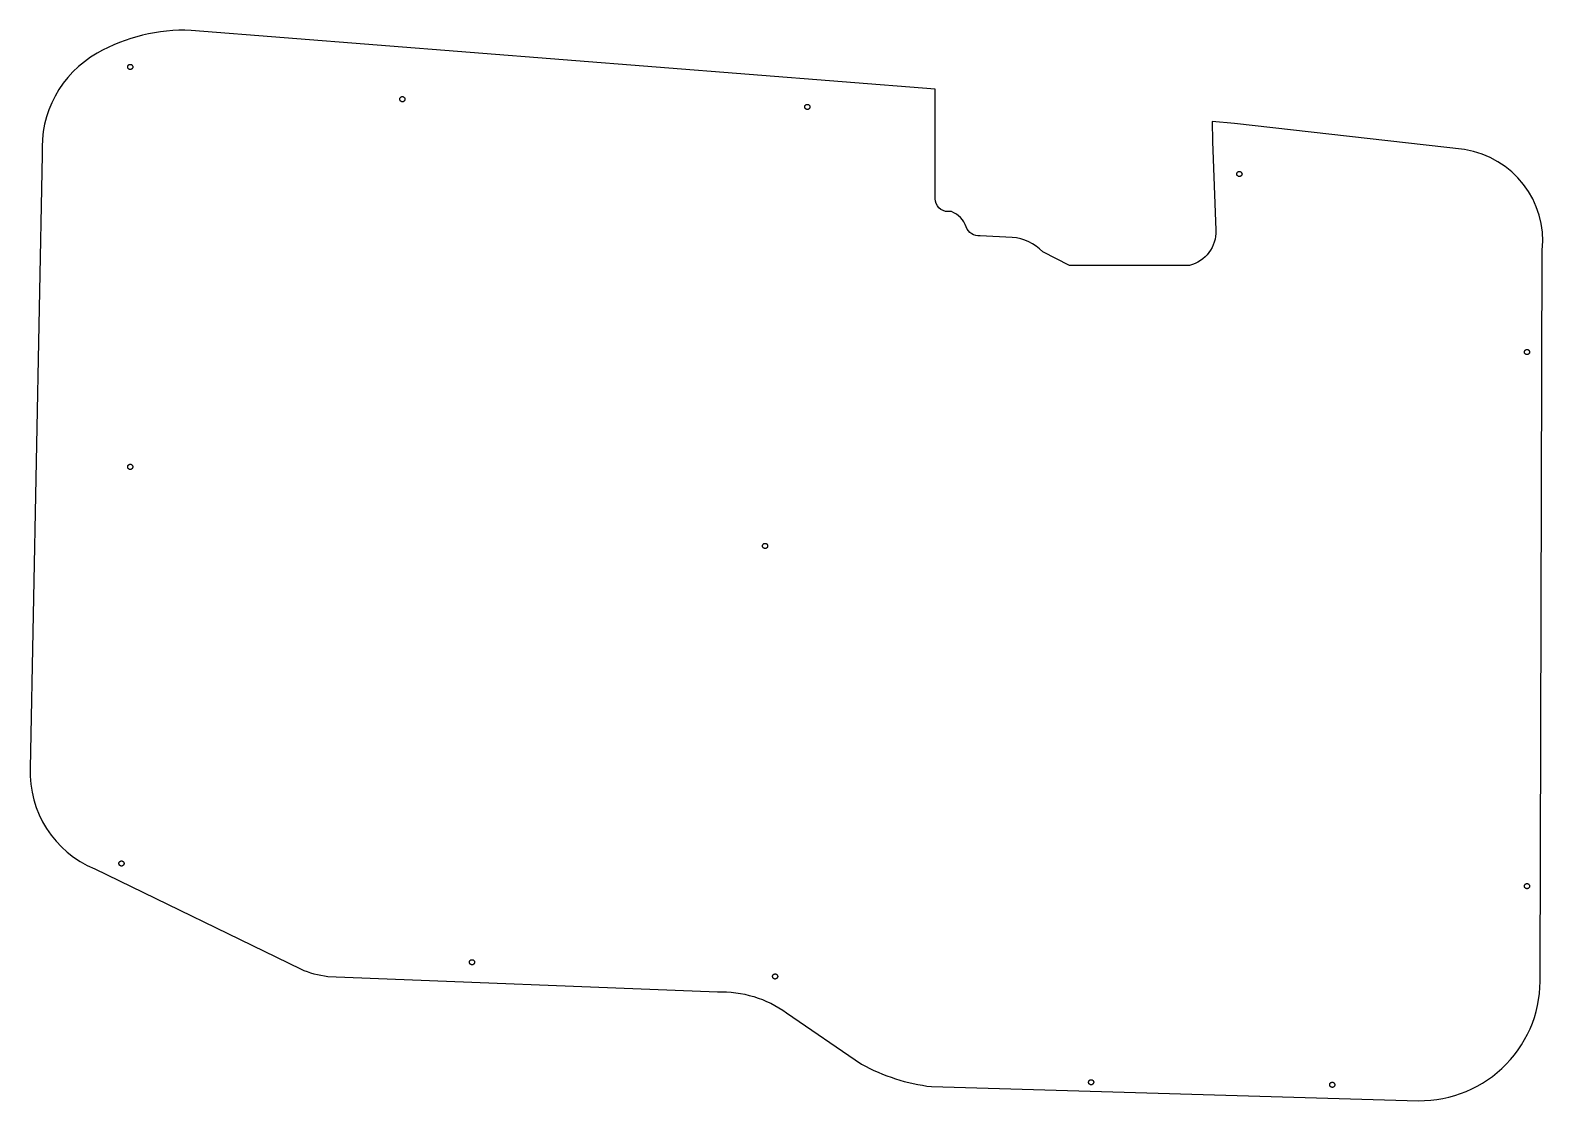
# Model space of a CAD drawing. Extents: x 74 to 4862, y 97 to 2928.
# Drawn here: x 3687 to 4860, y 1681 to 2511 of the extents above; entities that cross this region are included whole.
import ezdxf

# ---------------------------------------------------------------- set-up
doc = ezdxf.new("R2010")
doc.units = 0
doc.layers.add('Default Layer', color=1, linetype='CONTINUOUS')

msp = doc.modelspace()

# ---------------------------------------------------------------- linework, layer by layer
at = {"layer": 'Default Layer'}
msp.add_lwpolyline([(4388.7, 2464.9), (3811.8, 2510.6, 0.138198), (3739, 2492.9, 0.288514), (3696.4, 2414.2), (3687.1, 1938.7, 0.315294), (3737, 1860.7), (3896.6, 1783, 0.076398), (3917.9, 1777.3), (4219.8, 1765.2, -0.16734), (4273.5, 1749), (4331.6, 1709.3, 0.097184), (4385.9, 1691.8), (4763.4, 1680.9, 0.43046), (4857.7, 1778.2), (4859.4, 2340.1, 0.398593), (4799.2, 2418.1), (4620.7, 2438.5), (4603.4, 2439.9), (4603.6, 2424.4), (4606.3, 2355.6, -0.355125), (4585.9, 2328.4), (4492.8, 2328.4), (4472.1, 2339, 0.191898), (4448.4, 2350), (4423.6, 2351.4, -0.345537), (4412.8, 2358.2, 0.224178), (4401.3, 2370.1), (4398.7, 2370.1, -0.414214), (4388.7, 2380.1), (4388.7, 2464.9)], format="xyb", close=True, dxfattribs=at)
for points in [[(3764.6, 2484.2), (3764.8, 2484.2), (3765, 2484.2), (3765.2, 2484.1), (3765.4, 2484.1), (3765.5, 2484), (3765.7, 2483.9), (3765.8, 2483.8), (3766, 2483.6), (3766.1, 2483.5), (3766.2, 2483.3), (3766.3, 2483.2), (3766.4, 2483), (3766.5, 2482.8), (3766.5, 2482.6), (3766.6, 2482.4), (3766.6, 2482.2), (3766.6, 2482), (3766.5, 2481.8), (3766.5, 2481.6), (3766.4, 2481.4), (3766.3, 2481.3), (3766.2, 2481.1), (3766.1, 2481), (3766, 2480.8), (3765.8, 2480.7), (3765.7, 2480.6), (3765.5, 2480.5), (3765.4, 2480.4), (3765.2, 2480.3), (3765, 2480.3), (3764.8, 2480.2), (3764.6, 2480.2), (3764.4, 2480.2), (3764.2, 2480.3), (3764, 2480.3), (3763.8, 2480.4), (3763.6, 2480.5), (3763.5, 2480.6), (3763.3, 2480.7), (3763.2, 2480.8), (3763, 2481), (3762.9, 2481.1), (3762.8, 2481.3), (3762.7, 2481.4), (3762.7, 2481.6), (3762.6, 2481.8), (3762.6, 2482), (3762.6, 2482.2), (3762.6, 2482.4), (3762.6, 2482.6), (3762.7, 2482.8), (3762.7, 2483), (3762.8, 2483.2), (3762.9, 2483.3), (3763, 2483.5), (3763.2, 2483.6), (3763.3, 2483.8), (3763.5, 2483.9), (3763.6, 2484), (3763.8, 2484.1), (3764, 2484.1), (3764.2, 2484.2), (3764.4, 2484.2), (3764.6, 2484.2)], [(3975.6, 2459.2), (3975.8, 2459.2), (3976, 2459.2), (3976.2, 2459.1), (3976.4, 2459.1), (3976.5, 2459), (3976.7, 2458.9), (3976.8, 2458.8), (3977, 2458.6), (3977.1, 2458.5), (3977.2, 2458.3), (3977.3, 2458.2), (3977.4, 2458), (3977.5, 2457.8), (3977.5, 2457.6), (3977.6, 2457.4), (3977.6, 2457.2), (3977.6, 2457), (3977.5, 2456.8), (3977.5, 2456.6), (3977.4, 2456.4), (3977.3, 2456.3), (3977.2, 2456.1), (3977.1, 2456), (3977, 2455.8), (3976.8, 2455.7), (3976.7, 2455.6), (3976.5, 2455.5), (3976.4, 2455.4), (3976.2, 2455.3), (3976, 2455.3), (3975.8, 2455.2), (3975.6, 2455.2), (3975.4, 2455.2), (3975.2, 2455.3), (3975, 2455.3), (3974.8, 2455.4), (3974.6, 2455.5), (3974.5, 2455.6), (3974.3, 2455.7), (3974.2, 2455.8), (3974, 2456), (3973.9, 2456.1), (3973.8, 2456.3), (3973.7, 2456.4), (3973.7, 2456.6), (3973.6, 2456.8), (3973.6, 2457), (3973.6, 2457.2), (3973.6, 2457.4), (3973.6, 2457.6), (3973.7, 2457.8), (3973.7, 2458), (3973.8, 2458.2), (3973.9, 2458.3), (3974, 2458.5), (3974.2, 2458.6), (3974.3, 2458.8), (3974.5, 2458.9), (3974.6, 2459), (3974.8, 2459.1), (3975, 2459.1), (3975.2, 2459.2), (3975.4, 2459.2), (3975.6, 2459.2)], [(4289.6, 2453.2), (4289.8, 2453.2), (4290, 2453.2), (4290.2, 2453.1), (4290.4, 2453.1), (4290.5, 2453), (4290.7, 2452.9), (4290.8, 2452.8), (4291, 2452.6), (4291.1, 2452.5), (4291.2, 2452.3), (4291.3, 2452.2), (4291.4, 2452), (4291.5, 2451.8), (4291.5, 2451.6), (4291.6, 2451.4), (4291.6, 2451.2), (4291.6, 2451), (4291.5, 2450.8), (4291.5, 2450.6), (4291.4, 2450.4), (4291.3, 2450.3), (4291.2, 2450.1), (4291.1, 2450), (4291, 2449.8), (4290.8, 2449.7), (4290.7, 2449.6), (4290.5, 2449.5), (4290.4, 2449.4), (4290.2, 2449.3), (4290, 2449.3), (4289.8, 2449.2), (4289.6, 2449.2), (4289.4, 2449.2), (4289.2, 2449.3), (4289, 2449.3), (4288.8, 2449.4), (4288.6, 2449.5), (4288.5, 2449.6), (4288.3, 2449.7), (4288.2, 2449.8), (4288, 2450), (4287.9, 2450.1), (4287.8, 2450.3), (4287.7, 2450.4), (4287.7, 2450.6), (4287.6, 2450.8), (4287.6, 2451), (4287.6, 2451.2), (4287.6, 2451.4), (4287.6, 2451.6), (4287.7, 2451.8), (4287.7, 2452), (4287.8, 2452.2), (4287.9, 2452.3), (4288, 2452.5), (4288.2, 2452.6), (4288.3, 2452.8), (4288.5, 2452.9), (4288.6, 2453), (4288.8, 2453.1), (4289, 2453.1), (4289.2, 2453.2), (4289.4, 2453.2), (4289.6, 2453.2)], [(4624.6, 2401.2), (4624.8, 2401.2), (4625, 2401.2), (4625.2, 2401.1), (4625.4, 2401.1), (4625.5, 2401), (4625.7, 2400.9), (4625.8, 2400.8), (4626, 2400.6), (4626.1, 2400.5), (4626.2, 2400.3), (4626.3, 2400.2), (4626.4, 2400), (4626.5, 2399.8), (4626.5, 2399.6), (4626.6, 2399.4), (4626.6, 2399.2), (4626.6, 2399), (4626.5, 2398.8), (4626.5, 2398.6), (4626.4, 2398.4), (4626.3, 2398.3), (4626.2, 2398.1), (4626.1, 2398), (4626, 2397.8), (4625.8, 2397.7), (4625.7, 2397.6), (4625.5, 2397.5), (4625.4, 2397.4), (4625.2, 2397.3), (4625, 2397.3), (4624.8, 2397.2), (4624.6, 2397.2), (4624.4, 2397.2), (4624.2, 2397.3), (4624, 2397.3), (4623.8, 2397.4), (4623.6, 2397.5), (4623.5, 2397.6), (4623.3, 2397.7), (4623.2, 2397.8), (4623, 2398), (4622.9, 2398.1), (4622.8, 2398.3), (4622.7, 2398.4), (4622.7, 2398.6), (4622.6, 2398.8), (4622.6, 2399), (4622.6, 2399.2), (4622.6, 2399.4), (4622.6, 2399.6), (4622.7, 2399.8), (4622.7, 2400), (4622.8, 2400.2), (4622.9, 2400.3), (4623, 2400.5), (4623.2, 2400.6), (4623.3, 2400.8), (4623.5, 2400.9), (4623.6, 2401), (4623.8, 2401.1), (4624, 2401.1), (4624.2, 2401.2), (4624.4, 2401.2), (4624.6, 2401.2)], [(4847.6, 2263.2), (4847.8, 2263.2), (4848, 2263.2), (4848.2, 2263.1), (4848.4, 2263.1), (4848.5, 2263), (4848.7, 2262.9), (4848.8, 2262.8), (4849, 2262.6), (4849.1, 2262.5), (4849.2, 2262.3), (4849.3, 2262.2), (4849.4, 2262), (4849.5, 2261.8), (4849.5, 2261.6), (4849.6, 2261.4), (4849.6, 2261.2), (4849.6, 2261), (4849.5, 2260.8), (4849.5, 2260.6), (4849.4, 2260.4), (4849.3, 2260.3), (4849.2, 2260.1), (4849.1, 2260), (4849, 2259.8), (4848.8, 2259.7), (4848.7, 2259.6), (4848.5, 2259.5), (4848.4, 2259.4), (4848.2, 2259.3), (4848, 2259.3), (4847.8, 2259.2), (4847.6, 2259.2), (4847.4, 2259.2), (4847.2, 2259.3), (4847, 2259.3), (4846.8, 2259.4), (4846.6, 2259.5), (4846.5, 2259.6), (4846.3, 2259.7), (4846.2, 2259.8), (4846, 2260), (4845.9, 2260.1), (4845.8, 2260.3), (4845.7, 2260.4), (4845.7, 2260.6), (4845.6, 2260.8), (4845.6, 2261), (4845.6, 2261.2), (4845.6, 2261.4), (4845.6, 2261.6), (4845.7, 2261.8), (4845.7, 2262), (4845.8, 2262.2), (4845.9, 2262.3), (4846, 2262.5), (4846.2, 2262.6), (4846.3, 2262.8), (4846.5, 2262.9), (4846.6, 2263), (4846.8, 2263.1), (4847, 2263.1), (4847.2, 2263.2), (4847.4, 2263.2), (4847.6, 2263.2)], [(3764.6, 2174.2), (3764.8, 2174.2), (3765, 2174.2), (3765.2, 2174.1), (3765.4, 2174.1), (3765.5, 2174), (3765.7, 2173.9), (3765.8, 2173.8), (3766, 2173.6), (3766.1, 2173.5), (3766.2, 2173.3), (3766.3, 2173.2), (3766.4, 2173), (3766.5, 2172.8), (3766.5, 2172.6), (3766.6, 2172.4), (3766.6, 2172.2), (3766.6, 2172), (3766.5, 2171.8), (3766.5, 2171.6), (3766.4, 2171.4), (3766.3, 2171.3), (3766.2, 2171.1), (3766.1, 2171), (3766, 2170.8), (3765.8, 2170.7), (3765.7, 2170.6), (3765.5, 2170.5), (3765.4, 2170.4), (3765.2, 2170.3), (3765, 2170.3), (3764.8, 2170.2), (3764.6, 2170.2), (3764.4, 2170.2), (3764.2, 2170.3), (3764, 2170.3), (3763.8, 2170.4), (3763.6, 2170.5), (3763.5, 2170.6), (3763.3, 2170.7), (3763.2, 2170.8), (3763, 2171), (3762.9, 2171.1), (3762.8, 2171.3), (3762.7, 2171.4), (3762.7, 2171.6), (3762.6, 2171.8), (3762.6, 2172), (3762.6, 2172.2), (3762.6, 2172.4), (3762.6, 2172.6), (3762.7, 2172.8), (3762.7, 2173), (3762.8, 2173.2), (3762.9, 2173.3), (3763, 2173.5), (3763.2, 2173.6), (3763.3, 2173.8), (3763.5, 2173.9), (3763.6, 2174), (3763.8, 2174.1), (3764, 2174.1), (3764.2, 2174.2), (3764.4, 2174.2), (3764.6, 2174.2)], [(4256.8, 2112.9), (4257, 2112.9), (4257.2, 2112.9), (4257.4, 2112.8), (4257.6, 2112.8), (4257.8, 2112.7), (4258, 2112.6), (4258.1, 2112.5), (4258.3, 2112.4), (4258.4, 2112.2), (4258.5, 2112.1), (4258.6, 2111.9), (4258.7, 2111.7), (4258.8, 2111.5), (4258.8, 2111.3), (4258.8, 2111.1), (4258.8, 2110.9), (4258.8, 2110.7), (4258.8, 2110.5), (4258.8, 2110.3), (4258.7, 2110.2), (4258.6, 2110), (4258.5, 2109.8), (4258.4, 2109.7), (4258.3, 2109.5), (4258.1, 2109.4), (4258, 2109.3), (4257.8, 2109.2), (4257.6, 2109.1), (4257.4, 2109), (4257.2, 2109), (4257, 2108.9), (4256.8, 2108.9), (4256.6, 2108.9), (4256.4, 2109), (4256.2, 2109), (4256.1, 2109.1), (4255.9, 2109.2), (4255.7, 2109.3), (4255.6, 2109.4), (4255.4, 2109.5), (4255.3, 2109.7), (4255.2, 2109.8), (4255.1, 2110), (4255, 2110.2), (4254.9, 2110.3), (4254.9, 2110.5), (4254.9, 2110.7), (4254.8, 2110.9), (4254.9, 2111.1), (4254.9, 2111.3), (4254.9, 2111.5), (4255, 2111.7), (4255.1, 2111.9), (4255.2, 2112.1), (4255.3, 2112.2), (4255.4, 2112.4), (4255.6, 2112.5), (4255.7, 2112.6), (4255.9, 2112.7), (4256.1, 2112.8), (4256.2, 2112.8), (4256.4, 2112.9), (4256.6, 2112.9), (4256.8, 2112.9)], [(3757.8, 1866.8), (3758, 1866.8), (3758.2, 1866.7), (3758.4, 1866.7), (3758.6, 1866.6), (3758.7, 1866.5), (3758.9, 1866.4), (3759, 1866.3), (3759.2, 1866.2), (3759.3, 1866), (3759.4, 1865.9), (3759.5, 1865.7), (3759.6, 1865.5), (3759.7, 1865.4), (3759.7, 1865.2), (3759.8, 1865), (3759.8, 1864.8), (3759.8, 1864.6), (3759.7, 1864.4), (3759.7, 1864.2), (3759.6, 1864), (3759.5, 1863.8), (3759.4, 1863.6), (3759.3, 1863.5), (3759.2, 1863.4), (3759, 1863.2), (3758.9, 1863.1), (3758.7, 1863), (3758.6, 1862.9), (3758.4, 1862.9), (3758.2, 1862.8), (3758, 1862.8), (3757.8, 1862.8), (3757.6, 1862.8), (3757.4, 1862.8), (3757.2, 1862.9), (3757, 1862.9), (3756.8, 1863), (3756.7, 1863.1), (3756.5, 1863.2), (3756.4, 1863.4), (3756.2, 1863.5), (3756.1, 1863.6), (3756, 1863.8), (3755.9, 1864), (3755.9, 1864.2), (3755.8, 1864.4), (3755.8, 1864.6), (3755.8, 1864.8), (3755.8, 1865), (3755.8, 1865.2), (3755.9, 1865.4), (3755.9, 1865.5), (3756, 1865.7), (3756.1, 1865.9), (3756.2, 1866), (3756.4, 1866.2), (3756.5, 1866.3), (3756.7, 1866.4), (3756.8, 1866.5), (3757, 1866.6), (3757.2, 1866.7), (3757.4, 1866.7), (3757.6, 1866.8), (3757.8, 1866.8)], [(4847.6, 1849.2), (4847.8, 1849.2), (4848, 1849.2), (4848.2, 1849.1), (4848.4, 1849.1), (4848.5, 1849), (4848.7, 1848.9), (4848.8, 1848.8), (4849, 1848.6), (4849.1, 1848.5), (4849.2, 1848.3), (4849.3, 1848.2), (4849.4, 1848), (4849.5, 1847.8), (4849.5, 1847.6), (4849.6, 1847.4), (4849.6, 1847.2), (4849.6, 1847), (4849.5, 1846.8), (4849.5, 1846.6), (4849.4, 1846.4), (4849.3, 1846.3), (4849.2, 1846.1), (4849.1, 1846), (4849, 1845.8), (4848.8, 1845.7), (4848.7, 1845.6), (4848.5, 1845.5), (4848.4, 1845.4), (4848.2, 1845.3), (4848, 1845.3), (4847.8, 1845.2), (4847.6, 1845.2), (4847.4, 1845.2), (4847.2, 1845.3), (4847, 1845.3), (4846.8, 1845.4), (4846.6, 1845.5), (4846.5, 1845.6), (4846.3, 1845.7), (4846.2, 1845.8), (4846, 1846), (4845.9, 1846.1), (4845.8, 1846.3), (4845.7, 1846.4), (4845.7, 1846.6), (4845.6, 1846.8), (4845.6, 1847), (4845.6, 1847.2), (4845.6, 1847.4), (4845.6, 1847.6), (4845.7, 1847.8), (4845.7, 1848), (4845.8, 1848.2), (4845.9, 1848.3), (4846, 1848.5), (4846.2, 1848.6), (4846.3, 1848.8), (4846.5, 1848.9), (4846.6, 1849), (4846.8, 1849.1), (4847, 1849.1), (4847.2, 1849.2), (4847.4, 1849.2), (4847.6, 1849.2)], [(4029.6, 1790.2), (4029.8, 1790.2), (4030, 1790.2), (4030.2, 1790.1), (4030.4, 1790.1), (4030.5, 1790), (4030.7, 1789.9), (4030.8, 1789.8), (4031, 1789.6), (4031.1, 1789.5), (4031.2, 1789.3), (4031.3, 1789.2), (4031.4, 1789), (4031.5, 1788.8), (4031.5, 1788.6), (4031.6, 1788.4), (4031.6, 1788.2), (4031.6, 1788), (4031.5, 1787.8), (4031.5, 1787.6), (4031.4, 1787.4), (4031.3, 1787.3), (4031.2, 1787.1), (4031.1, 1787), (4031, 1786.8), (4030.8, 1786.7), (4030.7, 1786.6), (4030.5, 1786.5), (4030.4, 1786.4), (4030.2, 1786.3), (4030, 1786.3), (4029.8, 1786.2), (4029.6, 1786.2), (4029.4, 1786.2), (4029.2, 1786.3), (4029, 1786.3), (4028.8, 1786.4), (4028.6, 1786.5), (4028.5, 1786.6), (4028.3, 1786.7), (4028.2, 1786.8), (4028, 1787), (4027.9, 1787.1), (4027.8, 1787.3), (4027.7, 1787.4), (4027.7, 1787.6), (4027.6, 1787.8), (4027.6, 1788), (4027.6, 1788.2), (4027.6, 1788.4), (4027.6, 1788.6), (4027.7, 1788.8), (4027.7, 1789), (4027.8, 1789.2), (4027.9, 1789.3), (4028, 1789.5), (4028.2, 1789.6), (4028.3, 1789.8), (4028.5, 1789.9), (4028.6, 1790), (4028.8, 1790.1), (4029, 1790.1), (4029.2, 1790.2), (4029.4, 1790.2), (4029.6, 1790.2)], [(4264.6, 1779.2), (4264.8, 1779.2), (4265, 1779.2), (4265.2, 1779.1), (4265.4, 1779.1), (4265.5, 1779), (4265.7, 1778.9), (4265.8, 1778.8), (4266, 1778.6), (4266.1, 1778.5), (4266.2, 1778.3), (4266.3, 1778.2), (4266.4, 1778), (4266.5, 1777.8), (4266.5, 1777.6), (4266.6, 1777.4), (4266.6, 1777.2), (4266.6, 1777), (4266.5, 1776.8), (4266.5, 1776.6), (4266.4, 1776.4), (4266.3, 1776.3), (4266.2, 1776.1), (4266.1, 1776), (4266, 1775.8), (4265.8, 1775.7), (4265.7, 1775.6), (4265.5, 1775.5), (4265.4, 1775.4), (4265.2, 1775.3), (4265, 1775.3), (4264.8, 1775.2), (4264.6, 1775.2), (4264.4, 1775.2), (4264.2, 1775.3), (4264, 1775.3), (4263.8, 1775.4), (4263.6, 1775.5), (4263.5, 1775.6), (4263.3, 1775.7), (4263.2, 1775.8), (4263, 1776), (4262.9, 1776.1), (4262.8, 1776.3), (4262.7, 1776.4), (4262.7, 1776.6), (4262.6, 1776.8), (4262.6, 1777), (4262.6, 1777.2), (4262.6, 1777.4), (4262.6, 1777.6), (4262.7, 1777.8), (4262.7, 1778), (4262.8, 1778.2), (4262.9, 1778.3), (4263, 1778.5), (4263.2, 1778.6), (4263.3, 1778.8), (4263.5, 1778.9), (4263.6, 1779), (4263.8, 1779.1), (4264, 1779.1), (4264.2, 1779.2), (4264.4, 1779.2), (4264.6, 1779.2)], [(4509.6, 1697.2), (4509.8, 1697.2), (4510, 1697.2), (4510.2, 1697.1), (4510.4, 1697.1), (4510.5, 1697), (4510.7, 1696.9), (4510.8, 1696.8), (4511, 1696.6), (4511.1, 1696.5), (4511.2, 1696.3), (4511.3, 1696.2), (4511.4, 1696), (4511.5, 1695.8), (4511.5, 1695.6), (4511.6, 1695.4), (4511.6, 1695.2), (4511.6, 1695), (4511.5, 1694.8), (4511.5, 1694.6), (4511.4, 1694.4), (4511.3, 1694.3), (4511.2, 1694.1), (4511.1, 1694), (4511, 1693.8), (4510.8, 1693.7), (4510.7, 1693.6), (4510.5, 1693.5), (4510.4, 1693.4), (4510.2, 1693.3), (4510, 1693.3), (4509.8, 1693.2), (4509.6, 1693.2), (4509.4, 1693.2), (4509.2, 1693.3), (4509, 1693.3), (4508.8, 1693.4), (4508.6, 1693.5), (4508.5, 1693.6), (4508.3, 1693.7), (4508.2, 1693.8), (4508, 1694), (4507.9, 1694.1), (4507.8, 1694.3), (4507.7, 1694.4), (4507.7, 1694.6), (4507.6, 1694.8), (4507.6, 1695), (4507.6, 1695.2), (4507.6, 1695.4), (4507.6, 1695.6), (4507.7, 1695.8), (4507.7, 1696), (4507.8, 1696.2), (4507.9, 1696.3), (4508, 1696.5), (4508.2, 1696.6), (4508.3, 1696.8), (4508.5, 1696.9), (4508.6, 1697), (4508.8, 1697.1), (4509, 1697.1), (4509.2, 1697.2), (4509.4, 1697.2), (4509.6, 1697.2)], [(4696.6, 1695.2), (4696.8, 1695.2), (4697, 1695.2), (4697.2, 1695.1), (4697.4, 1695.1), (4697.5, 1695), (4697.7, 1694.9), (4697.8, 1694.8), (4698, 1694.6), (4698.1, 1694.5), (4698.2, 1694.3), (4698.3, 1694.2), (4698.4, 1694), (4698.5, 1693.8), (4698.5, 1693.6), (4698.6, 1693.4), (4698.6, 1693.2), (4698.6, 1693), (4698.5, 1692.8), (4698.5, 1692.6), (4698.4, 1692.4), (4698.3, 1692.3), (4698.2, 1692.1), (4698.1, 1692), (4698, 1691.8), (4697.8, 1691.7), (4697.7, 1691.6), (4697.5, 1691.5), (4697.4, 1691.4), (4697.2, 1691.3), (4697, 1691.3), (4696.8, 1691.2), (4696.6, 1691.2), (4696.4, 1691.2), (4696.2, 1691.3), (4696, 1691.3), (4695.8, 1691.4), (4695.6, 1691.5), (4695.5, 1691.6), (4695.3, 1691.7), (4695.2, 1691.8), (4695, 1692), (4694.9, 1692.1), (4694.8, 1692.3), (4694.7, 1692.4), (4694.7, 1692.6), (4694.6, 1692.8), (4694.6, 1693), (4694.6, 1693.2), (4694.6, 1693.4), (4694.6, 1693.6), (4694.7, 1693.8), (4694.7, 1694), (4694.8, 1694.2), (4694.9, 1694.3), (4695, 1694.5), (4695.2, 1694.6), (4695.3, 1694.8), (4695.5, 1694.9), (4695.6, 1695), (4695.8, 1695.1), (4696, 1695.1), (4696.2, 1695.2), (4696.4, 1695.2), (4696.6, 1695.2)]]:
    msp.add_lwpolyline(points, close=True, dxfattribs=at)

doc.saveas('drawing.dxf')
